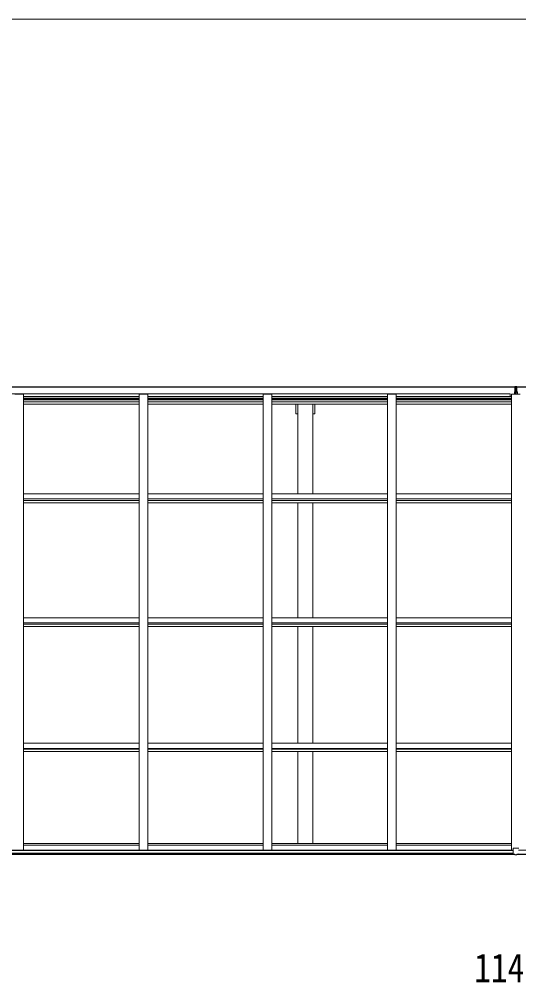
# Model space of a CAD drawing. Units: millimetres at full size; details may follow other scales. Extents: x -9783 to 9892, y -6828 to 6752.
# Drawn here: x -116 to 2764, y 1195 to 6752 of the extents above; entities that cross this region are included whole.
import ezdxf
from ezdxf.enums import TextEntityAlignment as Align

# ---------------------------------------------------------------- set-up
doc = ezdxf.new("R2010")
doc.units = ezdxf.units.MM
doc.header["$LTSCALE"] = 35
for name, color, linetype, lineweight in [('0-1_本体', 4, 'Continuous', 9), ('0-2_部品', 7, 'Continuous', 9), ('0-A_寸法', 6, 'Continuous', 9), ('F-0_240', 7, 'Continuous', 9)]:
    doc.layers.add(name, color=color, linetype=linetype, lineweight=lineweight)
doc.styles.add('ＭＳ ゴシック', font='')
doc.styles.get('ＭＳ ゴシック').set_extended_font_data('MS Gothic')

msp = doc.modelspace()

# ---------------------------------------------------------------- linework, layer by layer
at = {"layer": '0-1_本体'}
for p, q in [((2741.26, 4631.91), (-2978.74, 4631.91)), ((2741.26, 4629.85), (-2978.74, 4629.85)), ((2754.26, 4631.91), (8474.26, 4631.91)), ((2754.26, 4629.85), (8474.26, 4629.85)), ((-141.24, 4589.62), (-91.24, 4589.62)), ((-91.24, 1959.7), (-91.24, 4589.62)), ((574.76, 4576.58), (-91.24, 4576.58)), ((574.76, 4567.21), (-91.24, 4567.21)), ((-91.24, 4560.14), (574.76, 4560.14)), ((574.76, 4589.62), (624.76, 4589.62)), ((574.76, 1959.7), (574.76, 4589.62)), ((624.76, 1959.7), (624.76, 4589.62)), ((1290.76, 4576.58), (624.76, 4576.58)), ((1290.76, 4567.21), (624.76, 4567.21)), ((624.76, 4560.14), (1290.76, 4560.14)), ((1290.76, 4589.62), (1340.76, 4589.62)), ((1290.76, 1959.7), (1290.76, 4589.62)), ((1340.76, 1959.7), (1340.76, 4589.62)), ((2006.76, 4576.58), (1340.76, 4576.58)), ((2006.76, 4567.21), (1340.76, 4567.21)), ((1340.76, 4560.14), (2006.76, 4560.14)), ((2006.76, 4589.62), (2056.76, 4589.62)), ((2006.76, 1959.7), (2006.76, 4589.62)), ((2056.76, 1959.7), (2056.76, 4589.62)), ((2722.76, 4576.58), (2056.76, 4576.58)), ((2722.76, 4567.21), (2056.76, 4567.21)), ((2056.76, 4560.14), (2722.76, 4560.14)), ((2715.26, 4591.65), (2715.26, 4576.58)), ((2722.76, 4589.62), (2772.76, 4589.62)), ((2722.76, 1959.7), (2722.76, 4589.62)), ((574.76, 4556.35), (-91.24, 4556.35)), ((574.76, 4545.01), (-91.24, 4545.01)), ((574.76, 4532.18), (-91.24, 4532.18)), ((1290.76, 4556.35), (624.76, 4556.35)), ((1290.76, 4545.01), (624.76, 4545.01)), ((1290.76, 4532.18), (624.76, 4532.18)), ((2006.76, 4556.35), (1340.76, 4556.35)), ((2006.76, 4545.01), (1340.76, 4545.01)), ((2006.76, 4532.18), (1340.76, 4532.18)), ((1478.76, 4475.91), (1478.76, 4532.18)), ((1491.26, 4014.61), (1491.26, 4532.18)), ((1576.26, 4014.61), (1576.26, 4532.18)), ((2722.76, 4556.35), (2056.76, 4556.35)), ((2722.76, 4545.01), (2056.76, 4545.01)), ((2722.76, 4532.18), (2056.76, 4532.18)), ((1478.76, 4475.91), (1491.26, 4475.91)), ((574.76, 4014.61), (-91.24, 4014.61)), ((1290.76, 4014.61), (624.76, 4014.61)), ((2006.76, 4014.61), (1340.76, 4014.61)), ((2722.76, 4014.61), (2056.76, 4014.61)), ((574.76, 3985.65), (-91.24, 3985.65)), ((574.76, 3975.49), (-91.24, 3975.49)), ((574.76, 3962.66), (-91.24, 3962.66)), ((1290.76, 3985.65), (624.76, 3985.65)), ((1290.76, 3975.49), (624.76, 3975.49)), ((1290.76, 3962.66), (624.76, 3962.66)), ((2006.76, 3985.65), (1340.76, 3985.65)), ((2006.76, 3975.49), (1340.76, 3975.49)), ((2006.76, 3962.66), (1340.76, 3962.66)), ((1491.26, 3299.83), (1491.26, 3962.66)), ((1576.26, 3299.83), (1576.26, 3962.66)), ((2722.76, 3985.65), (2056.76, 3985.65)), ((2722.76, 3975.49), (2056.76, 3975.49)), ((2722.76, 3962.66), (2056.76, 3962.66)), ((574.76, 3299.83), (-91.24, 3299.83)), ((1290.76, 3299.83), (624.76, 3299.83)), ((2006.76, 3299.83), (1340.76, 3299.83)), ((2722.76, 3299.83), (2056.76, 3299.83)), ((574.76, 3270.39), (-91.24, 3270.39)), ((574.76, 3263.24), (-91.24, 3263.24)), ((574.76, 3250.29), (-91.24, 3250.29)), ((1290.76, 3270.39), (624.76, 3270.39)), ((1290.76, 3263.24), (624.76, 3263.24)), ((1290.76, 3250.29), (624.76, 3250.29)), ((2006.76, 3270.39), (1340.76, 3270.39)), ((2006.76, 3263.24), (1340.76, 3263.24)), ((2006.76, 3250.29), (1340.76, 3250.29)), ((1491.26, 2575.92), (1491.26, 3250.29)), ((1576.26, 2575.92), (1576.26, 3250.29)), ((2722.76, 3270.39), (2056.76, 3270.39)), ((2722.76, 3263.24), (2056.76, 3263.24)), ((2722.76, 3250.29), (2056.76, 3250.29)), ((574.76, 2575.92), (-91.24, 2575.92)), ((1290.76, 2575.92), (624.76, 2575.92)), ((2006.76, 2575.92), (1340.76, 2575.92)), ((2722.76, 2575.92), (2056.76, 2575.92)), ((574.76, 2546.16), (-91.24, 2546.16)), ((574.76, 2541.87), (-91.24, 2541.87)), ((574.76, 2528.85), (-91.24, 2528.85)), ((1290.76, 2546.16), (624.76, 2546.16)), ((1290.76, 2541.87), (624.76, 2541.87)), ((1290.76, 2528.85), (624.76, 2528.85)), ((2006.76, 2546.16), (1340.76, 2546.16)), ((2006.76, 2541.87), (1340.76, 2541.87)), ((2006.76, 2528.85), (1340.76, 2528.85)), ((1491.26, 2528.85), (1491.26, 1996.94)), ((1576.26, 2528.85), (1576.26, 1996.94)), ((2722.76, 2546.16), (2056.76, 2546.16)), ((2722.76, 2541.87), (2056.76, 2541.87)), ((2722.76, 2528.85), (2056.76, 2528.85)), ((-2964.27, 1959.7), (2731.8, 1959.7)), ((-2963.74, 1957.34), (2731.26, 1957.34)), ((574.76, 1996.94), (-91.24, 1996.94)), ((574.76, 1987.81), (-91.24, 1987.81)), ((1290.76, 1996.94), (624.76, 1996.94)), ((1290.76, 1987.81), (624.76, 1987.81)), ((2006.76, 1996.94), (1340.76, 1996.94)), ((2006.76, 1987.81), (1340.76, 1987.81)), ((2722.45, 1996.94), (2056.76, 1996.94)), ((2722.18, 1987.81), (2056.76, 1987.81)), ((8459.8, 1959.7), (2763.73, 1959.7)), ((-2973.74, 1935.2), (2741.26, 1935.2)), ((-2973.74, 1934.25), (2741.26, 1934.25)), ((-2963.74, 1941.69), (2731.26, 1941.69)), ((8469.26, 1935.2), (2754.26, 1935.2)), ((8469.26, 1934.25), (2754.26, 1934.25))]:
    msp.add_line(p, q, dxfattribs=at)
for points in [[(-2947.74, 4576.58), (-2947.74, 4591.65), (2715.26, 4591.65)], [(1576.26, 4475.91), (1588.76, 4475.91), (1588.76, 4532.18)]]:
    msp.add_lwpolyline(points, dxfattribs=at)
at = {"layer": '0-2_部品'}
for p, q in [((2741.26, 4633.63), (2746.11, 4633.93)), ((2741.26, 4630.63), (2741.26, 4633.63)), ((2746.26, 4630.94), (2741.26, 4630.63)), ((2741.26, 4629.13), (2741.26, 4630.63)), ((2742.26, 4628.13), (2746.26, 4628.13)), ((2742.26, 4626.3), (2742.26, 4628.13)), ((2742.26, 4626.3), (2746.26, 4626.23)), ((2742.26, 4622.7), (2742.26, 4626.3)), ((2742.26, 4622.7), (2746.26, 4622.64)), ((2742.26, 4614.47), (2742.26, 4622.7)), ((2742.26, 4614.47), (2746.26, 4614.43)), ((2742.26, 4602.6), (2742.26, 4614.47)), ((2746.11, 4633.93), (2747.76, 4634.03)), ((2747.76, 4631.02), (2746.26, 4630.93)), ((2746.26, 4628.13), (2746.26, 4630.93)), ((2746.26, 4628.13), (2746.26, 4617.42)), ((2746.26, 4617.42), (2749.26, 4617.42)), ((2746.26, 4610.35), (2746.26, 4617.42)), ((2747.76, 4634.03), (2747.76, 4631.02)), ((2754.26, 4630.63), (2747.76, 4631.02)), ((2749.26, 4628.13), (2753.26, 4628.13)), ((2749.26, 4628.13), (2749.26, 4617.42)), ((2749.26, 4626.23), (2753.26, 4626.23)), ((2749.26, 4610.35), (2749.26, 4617.42)), ((2753.26, 4626.23), (2753.26, 4628.13)), ((2753.26, 4602.6), (2753.26, 4614.43)), ((2754.26, 4629.13), (2754.26, 4630.63)), ((2739.26, 4602.57), (2746.26, 4602.63)), ((2739.26, 4601.19), (2746.26, 4601.13)), ((2739.26, 4589.81), (2739.26, 4600.69)), ((2746.26, 4610.35), (2749.26, 4610.35)), ((2746.26, 4600.7), (2746.26, 4610.35)), ((2746.26, 4600.7), (2749.26, 4600.7)), ((2746.26, 4593.63), (2746.26, 4600.7)), ((2746.26, 4593.63), (2749.26, 4593.63)), ((2746.26, 4593.63), (2746.26, 4589.81)), ((2749.26, 4600.7), (2749.26, 4610.35)), ((2756.26, 4602.07), (2749.26, 4602.13)), ((2749.26, 4593.63), (2749.26, 4600.7)), ((2749.26, 4593.63), (2749.26, 4589.81)), ((2756.26, 4601.19), (2756.26, 4602.07)), ((2756.26, 4589.81), (2756.26, 4600.69)), ((2731.26, 1937.79), (2731.26, 1970.11)), ((2763.26, 1971.11), (2732.26, 1971.11)), ((2731.26, 1937.79), (2731.26, 1937.75)), ((2741.26, 1937.02), (2732.26, 1937.08)), ((2754.26, 1937.02), (2763.26, 1937.08))]:
    msp.add_line(p, q, dxfattribs=at)
for points in [[(2747.76, 4634.03), (2754.26, 4633.63), (2754.26, 4630.63)], [(2749.26, 4622.64), (2753.26, 4622.64), (2753.26, 4626.23)], [(2749.26, 4614.43), (2753.26, 4614.43), (2753.26, 4622.64)], [(2746.26, 4602.13), (2739.26, 4602.07), (2739.26, 4602.57)], [(2746.26, 4600.63), (2739.26, 4600.69), (2739.26, 4601.19), (2739.26, 4602.07)], [(2749.26, 4602.63), (2756.26, 4602.57), (2756.26, 4602.07)], [(2749.26, 4601.13), (2756.26, 4601.19), (2756.26, 4600.69), (2749.26, 4600.63)], [(2747.76, 1931.59), (2741.26, 1931.99), (2741.26, 1937.02)], [(2747.76, 1931.59), (2754.26, 1931.99), (2754.26, 1937.02)]]:
    msp.add_lwpolyline(points, dxfattribs=at)
for centre, start, end in [((2742.26, 4629.13), 180, 270), ((2753.26, 4629.13), 270, 0), ((2732.26, 1970.11), 90, 180), ((2763.26, 1970.11), 0, 90)]:
    msp.add_arc(centre, 1, start, end, dxfattribs=at)
for centre, major_axis, ratio, start_param, end_param in [((2746.29, 4630.93), (0.18, -2.99), 0.008711, 3.1415927, 4.7113235), ((2574.39, 4620.42), (171.87, 10.52), 0.017422, 6.2821194, 6.2831848), ((2732.26, 1937.78), (1, -0.012), 0.707053, 3.2044821, 4.7211143), ((2763.26, 1937.78), (-1, -0.012), 0.707053, 1.562071, 3.0787032)]:
    msp.add_ellipse(centre, major_axis=major_axis, ratio=ratio, start_param=start_param, end_param=end_param, dxfattribs=at)
at = {"layer": 'F-0_240', "color": 5}
msp.add_line((-9783.03, 6751.9), (9396.97, 6751.9), dxfattribs=at)

# ---------------------------------------------------------------- texts
at = {"layer": '0-A_寸法', "color": 7, "style": 'ＭＳ ゴシック', "width": 0.85}
msp.add_text('11496', height=166.8, dxfattribs=at).set_placement((2507.14, 1147.25), align=Align.BOTTOM_LEFT)

doc.saveas('drawing.dxf')
